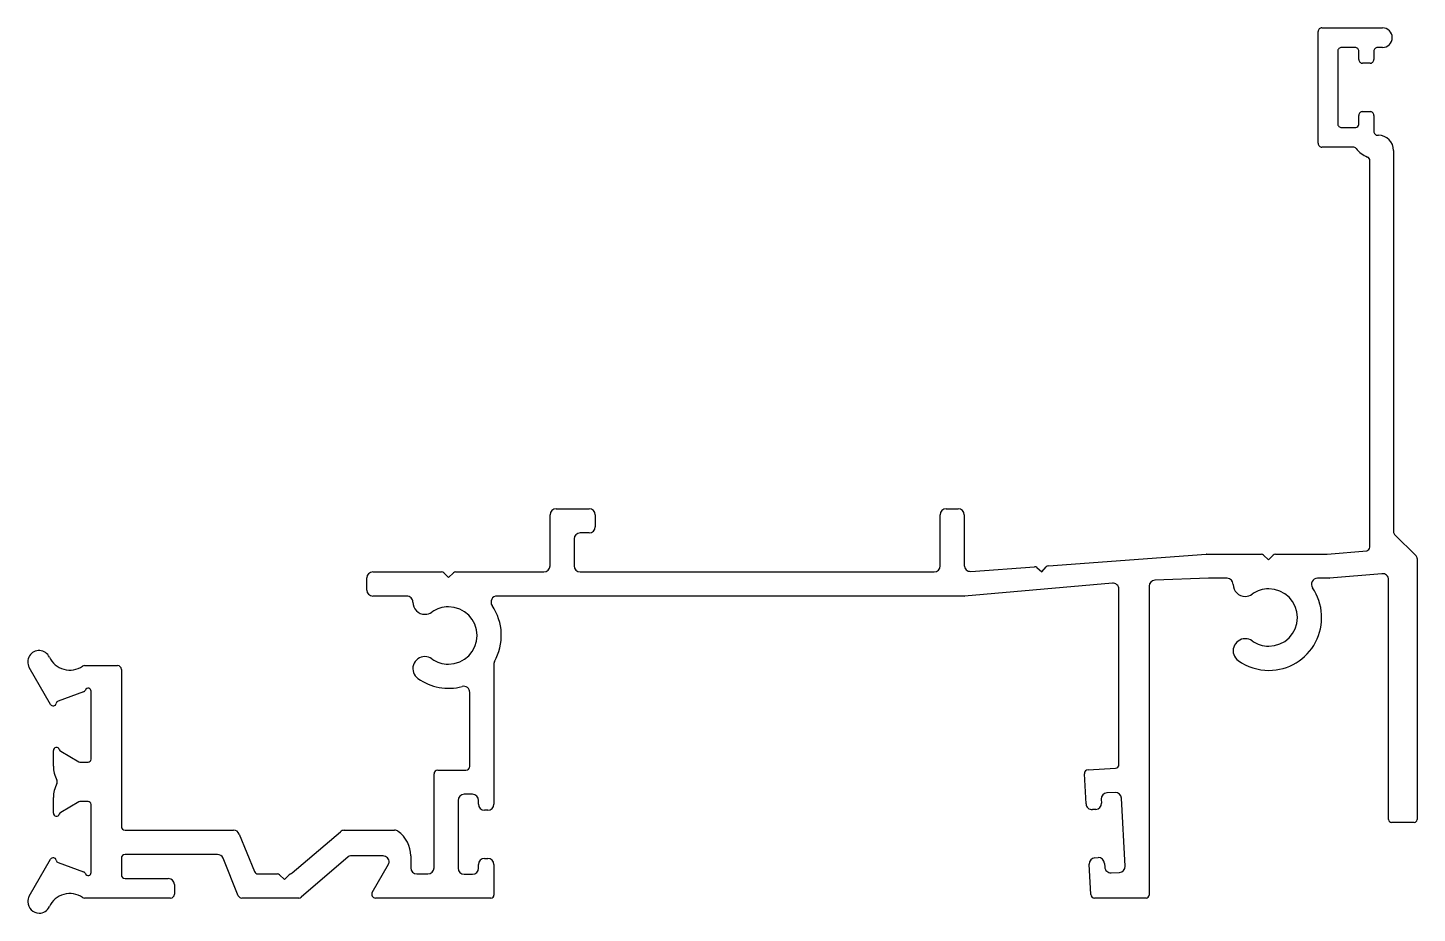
# Model space of a CAD drawing. Header units: inches. Extents: x -43.1 to 49, y -0.5 to 58.2.
import ezdxf

# ---------------------------------------------------------------- set-up
doc = ezdxf.new("R2010")
doc.units = ezdxf.units.IN
doc.header["$MEASUREMENT"] = 0
doc.layers.add('BEAD', color=152, linetype='Continuous')

msp = doc.modelspace()

# ---------------------------------------------------------------- linework, layer by layer
at = {"layer": 'BEAD', "color": 7, "linetype": 'Continuous'}
for p, q in [((42.656, 58.17), (46.673, 58.17)), ((42.406, 50.52), (42.406, 57.92)), ((43.706, 56.62), (43.706, 51.82)), ((44.856, 56.87), (43.956, 56.87)), ((45.106, 56.07), (45.106, 56.62)), ((46.106, 56.62), (46.106, 56.07)), ((46.673, 56.87), (46.356, 56.87)), ((45.856, 55.82), (45.356, 55.82)), ((45.356, 52.62), (45.856, 52.62)), ((45.106, 51.77), (45.106, 52.37)), ((46.106, 52.37), (46.106, 51.301)), ((43.956, 51.57), (44.906, 51.57)), ((46.356, 51.051), (46.406, 51.051)), ((44.729, 50.27), (42.656, 50.27)), ((47.406, 50.051), (47.406, 24.797)), ((45.836, 23.778), (45.836, 49.379)), ((-8.504, 22.53), (-8.504, 25.914)), ((-8.104, 26.314), (-5.904, 26.314)), ((-5.504, 25.914), (-5.504, 25.114)), ((17.356, 22.53), (17.356, 25.914)), ((17.756, 26.314), (18.55, 26.314)), ((18.95, 25.914), (18.95, 22.561)), ((-6.904, 24.314), (-6.904, 22.53)), ((-5.904, 24.714), (-6.504, 24.714)), ((47.479, 24.62), (48.901, 23.198)), ((24.53, 22.541), (34.992, 23.301)), ((35.01, 23.302), (38.649, 23.302)), ((38.793, 23.243), (39.113, 22.922)), ((39.113, 22.922), (39.434, 23.243)), ((39.577, 23.302), (42.99, 23.302)), ((43.012, 23.303), (45.629, 23.532)), ((-20.254, 22.13), (-15.695, 22.13)), ((-14.767, 22.13), (-8.904, 22.13)), ((-6.504, 22.13), (16.956, 22.13)), ((19.379, 22.167), (23.615, 22.475)), ((23.762, 22.426), (24.101, 22.134)), ((24.101, 22.134), (24.391, 22.471)), ((48.976, 23.018), (48.976, 5.73)), ((-20.654, 20.93), (-20.654, 21.73)), ((-15.551, 22.071), (-15.231, 21.75)), ((-15.231, 21.75), (-14.91, 22.071)), ((28.771, 21.389), (18.967, 20.531)), ((35.136, 21.708), (31.591, 21.581)), ((36.375, 21.708), (35.145, 21.708)), ((43.13, 21.708), (42.361, 21.708)), ((46.641, 22.014), (43.152, 21.709)), ((47.076, 5.73), (47.076, 21.616)), ((-17.996, 20.53), (-20.254, 20.53)), ((18.945, 20.53), (-12.016, 20.53)), ((29.206, 9.374), (29.206, 20.99)), ((31.206, 21.181), (31.206, 0.73)), ((-41.606, 13.356), (-43.018, 15.801)), ((-39.349, 15.926), (-37.168, 15.926)), ((-36.918, 15.676), (-36.918, 5.27)), ((-12.223, 16.064), (-12.223, 11.23)), ((-39.422, 14.188), (-41.106, 13.575)), ((-38.918, 9.726), (-38.918, 14.226)), ((-13.823, 9.25), (-13.823, 14.154)), ((-12.223, 11.23), (-12.223, 6.75)), ((-41.418, 9.272), (-41.418, 10.3)), ((-40.938, 10.253), (-39.726, 9.553)), ((-39.624, 9.526), (-39.118, 9.526)), ((-16.193, 2.53), (-16.193, 8.75)), ((-15.943, 9), (-14.073, 9)), ((27.024, 6.769), (26.92, 8.767)), ((27.156, 9.029), (28.969, 9.124)), ((-13.643, 7.4), (-14.193, 7.4)), ((28.958, 7.522), (28.408, 7.493)), ((-41.418, 6.152), (-41.418, 7.18)), ((-39.726, 6.899), (-40.938, 6.199)), ((-39.118, 6.926), (-39.624, 6.926)), ((-38.918, 2.226), (-38.918, 6.726)), ((-14.593, 7), (-14.593, 2.5)), ((-13.243, 6.75), (-13.243, 7)), ((28.03, 7.072), (28.043, 6.823)), ((29.613, 2.649), (29.378, 7.143)), ((-12.623, 6.35), (-12.843, 6.35)), ((27.664, 6.402), (27.445, 6.391)), ((48.776, 5.53), (47.276, 5.53)), ((-36.668, 5.02), (-29.474, 5.02)), ((-29.103, 4.771), (-28.09, 2.286)), ((-25.585, 2.191), (-22.401, 4.923)), ((-22.14, 5.02), (-18.802, 5.02)), ((-43.018, 0.651), (-41.606, 3.096)), ((-41.106, 2.877), (-39.422, 2.264)), ((-36.918, 3.17), (-36.918, 2.07)), ((-30.549, 3.42), (-36.668, 3.42)), ((-29.166, 0.686), (-30.179, 3.171)), ((-21.883, 3.26), (-24.993, 0.59)), ((-19.572, 3.32), (-21.72, 3.32)), ((-20.29, 0.905), (-19.206, 2.782)), ((-17.735, 3.32), (-17.735, 2.53)), ((-12.843, 3.15), (-12.623, 3.15)), ((27.339, 0.767), (27.234, 2.775)), ((27.612, 3.195), (27.832, 3.207)), ((28.252, 2.828), (28.265, 2.579)), ((-27.859, 2.13), (-26.575, 2.13)), ((-26.431, 2.071), (-26.111, 1.75)), ((-26.111, 1.75), (-25.784, 2.077)), ((-17.335, 2.13), (-16.593, 2.13)), ((-14.193, 2.1), (-13.643, 2.1)), ((-13.243, 2.5), (-13.243, 2.75)), ((-12.223, 2.75), (-12.223, 0.73)), ((28.686, 2.2), (29.235, 2.229)), ((-36.668, 1.82), (-33.803, 1.82)), ((-33.403, 1.42), (-33.403, 0.776)), ((-33.653, 0.526), (-39.349, 0.526)), ((-25.156, 0.53), (-28.935, 0.53)), ((-12.423, 0.53), (-20.074, 0.53)), ((31.006, 0.53), (27.589, 0.53))]:
    msp.add_line(p, q, dxfattribs=at)
for centre, radius, start, end in [((42.656, 57.92), 0.25, 89.99996, 180.00004), ((46.673, 57.52), 0.65, 270, 90), ((43.956, 56.62), 0.25, 89.99996, 180.00004), ((44.856, 56.62), 0.25, 359.99996, 90.00004), ((46.356, 56.62), 0.25, 89.99996, 180.00004), ((45.356, 56.07), 0.25, 179.99996, 270.00004), ((45.856, 56.07), 0.25, 269.99996, 0.00004), ((45.356, 52.37), 0.25, 89.99996, 180.00004), ((45.856, 52.37), 0.25, 359.99996, 90.00004), ((43.956, 51.82), 0.25, 179.99996, 270.00004), ((44.906, 51.77), 0.2, 269.99996, 0.00004), ((46.356, 51.301), 0.25, 179.99996, 270.00004), ((46.406, 50.051), 1, 0, 90), ((42.656, 50.52), 0.25, 179.99996, 270.00004), ((44.729, 50.02), 0.25, 38.20301, 90), ((46.356, 51.301), 1.82, 218.20301, 248.16218), ((45.586, 49.379), 0.25, 360, 68.16218), ((-8.104, 25.914), 0.4, 90, 180), ((-5.904, 25.914), 0.4, 0, 90), ((17.756, 25.914), 0.4, 90, 180), ((18.55, 25.914), 0.4, 360, 90), ((-5.904, 25.114), 0.4, 270, 360), ((-6.504, 24.314), 0.4, 90, 180), ((47.656, 24.797), 0.25, 179.99992, 224.99984), ((35.01, 23.052), 0.25, 90, 94.15568), ((38.649, 23.099), 0.203, 45, 90), ((39.577, 23.099), 0.203, 90, 135), ((42.99, 23.552), 0.25, 270, 275), ((45.586, 23.778), 0.25, 280, 0), ((48.722, 23.018), 0.254, 0, 45.00003), ((-20.254, 21.73), 0.4, 90, 180), ((-15.695, 21.927), 0.203, 45, 90), ((-14.767, 21.927), 0.203, 90, 135), ((-8.904, 22.53), 0.4, 270, 0), ((-6.504, 22.53), 0.4, 180, 270), ((16.956, 22.53), 0.4, 270, 0), ((19.35, 22.566), 0.4, 180.72942, 274.15568), ((23.629, 22.272), 0.203, 49.25708, 94.15568), ((24.545, 22.339), 0.203, 94.15568, 139.25708), ((28.806, 20.99), 0.4, 360, 95), ((31.606, 21.181), 0.4, 92.05644, 180), ((35.145, 21.454), 0.254, 90, 92.05644), ((36.375, 21.308), 0.4, 360, 90), ((37.575, 21.308), 0.8, 180, 270), ((42.361, 21.308), 0.4, 90, 214.33999), ((43.13, 21.958), 0.25, 270, 275), ((46.676, 21.616), 0.4, 360, 95), ((-20.254, 20.93), 0.4, 180, 270), ((-17.996, 20.13), 0.4, 359.59617, 90), ((-12.016, 20.13), 0.4, 90, 214.49061), ((18.945, 20.78), 0.25, 270, 275), ((37.575, 21.308), 0.8, 270, 305.43094), ((39.141, 19.108), 1.9, 90, 125.43094), ((39.141, 19.108), 3.5, 270, 34.33999), ((39.141, 19.108), 1.9, 270, 90), ((-16.796, 20.122), 0.8, 179.59617, 270), ((-16.796, 20.122), 0.8, 270, 305.43094), ((-15.231, 17.922), 1.9, 90, 125.43094), ((-15.231, 17.922), 1.9, 270, 90), ((-15.231, 17.922), 3.5, 330.30179, 34.49061), ((37.575, 16.908), 0.8, 90, 234.56906), ((37.575, 16.908), 0.8, 54.56906, 90), ((39.141, 19.108), 1.9, 234.56906, 270), ((-42.368, 16.176), 0.75, 24.97497, 210), ((-40.329, 17.126), 1.5, 204.97497, 304.04773), ((-39.349, 15.676), 0.25, 90, 124.04773), ((-37.168, 15.676), 0.25, 0, 90), ((-16.796, 15.722), 0.8, 90, 234.56906), ((-16.796, 15.722), 0.8, 54.56906, 90), ((-15.231, 17.922), 1.9, 234.56906, 270), ((-11.973, 16.064), 0.25, 150.30179, 180), ((39.141, 19.108), 3.5, 234.56906, 270), ((-15.231, 17.922), 3.5, 234.56906, 284.97007), ((-39.491, 14.379), 0.203, 290, 337.65284), ((-39.118, 14.226), 0.2, 360, 157.65284), ((-14.223, 14.154), 0.4, 360, 104.97007), ((-41.433, 13.456), 0.2, 210, 349.73711), ((-41.036, 13.384), 0.203, 110, 169.73711), ((-41.218, 10.3), 0.2, 18.76254, 180), ((-40.837, 10.429), 0.203, 198.76254, 240), ((-39.418, 9.272), 2, 180, 207.64821), ((-39.624, 9.729), 0.203, 240, 270), ((-39.118, 9.726), 0.2, 270, 360), ((-14.073, 9.25), 0.25, 270, 0), ((28.956, 9.374), 0.25, 273, 360), ((-41.415, 8.226), 0.254, 332.35179, 27.64821), ((-15.943, 8.75), 0.25, 90, 180), ((27.169, 8.78), 0.25, 93, 183), ((-39.418, 7.18), 2, 152.35179, 180), ((-14.193, 7), 0.4, 90, 180), ((-13.643, 7), 0.4, 0, 90), ((28.429, 7.093), 0.4, 93, 183), ((28.979, 7.122), 0.4, 3, 93), ((-39.624, 6.723), 0.203, 90, 120), ((-39.118, 6.726), 0.2, 360, 90), ((-12.843, 6.75), 0.4, 180, 270), ((-12.623, 6.75), 0.4, 270, 0), ((27.424, 6.79), 0.4, 183, 273), ((27.643, 6.802), 0.4, 273, 3), ((-41.218, 6.152), 0.2, 180, 341.23746), ((-40.837, 6.023), 0.203, 120, 161.23746), ((47.276, 5.73), 0.2, 180, 270), ((48.776, 5.73), 0.2, 270, 360), ((-36.668, 5.27), 0.25, 180, 270), ((-29.474, 4.62), 0.4, 22.17321, 90), ((-22.14, 4.62), 0.4, 90, 130.63387), ((-18.802, 4.62), 0.4, 54.34091, 90), ((-19.735, 3.32), 2, 360, 54.34091), ((-41.433, 2.996), 0.2, 10.26289, 150), ((-41.036, 3.068), 0.203, 190.26289, 250), ((-36.668, 3.17), 0.25, 90, 180), ((-30.549, 3.02), 0.4, 22.17321, 90), ((-21.72, 3.07), 0.25, 90, 130.63387), ((-19.572, 2.92), 0.4, 355.83275, 90), ((-19.426, 2.909), 0.254, 330, 355.83275), ((-12.843, 2.75), 0.4, 90, 180), ((-12.623, 2.75), 0.4, 360, 90), ((27.633, 2.796), 0.4, 93, 183), ((27.853, 2.807), 0.4, 3, 93), ((-39.491, 2.073), 0.203, 22.34716, 70), ((-39.118, 2.226), 0.2, 202.34716, 360), ((-36.668, 2.07), 0.25, 180, 270), ((-27.859, 2.38), 0.25, 202.17321, 270), ((-26.575, 1.927), 0.203, 45, 90), ((-25.604, 1.898), 0.254, 106.68018, 134.99999), ((-25.75, 2.384), 0.254, 286.68018, 310.63386), ((-17.335, 2.53), 0.4, 180, 270), ((-16.593, 2.53), 0.4, 270, 360), ((-14.193, 2.5), 0.4, 180, 270), ((-13.643, 2.5), 0.4, 270, 0), ((28.665, 2.6), 0.4, 183, 273), ((29.214, 2.628), 0.4, 273, 3), ((-33.803, 1.42), 0.4, 360, 90), ((-42.368, 0.276), 0.75, 150, 180), ((-42.368, 0.276), 0.75, 180, 270), ((-40.329, -0.674), 1.5, 55.95227, 155.02503), ((-39.349, 0.776), 0.25, 235.95227, 270), ((-33.653, 0.776), 0.25, 270, 0), ((-28.935, 0.78), 0.25, 202.17321, 270), ((-25.156, 0.78), 0.25, 270, 310.63387), ((-20.074, 0.78), 0.25, 150, 270), ((-12.423, 0.73), 0.2, 270, 0), ((27.589, 0.78), 0.25, 183, 270), ((31.006, 0.73), 0.2, 270, 0), ((-42.368, 0.276), 0.75, 270, 335.02503)]:
    msp.add_arc(centre, radius, start, end, dxfattribs=at)

doc.saveas('drawing.dxf')
